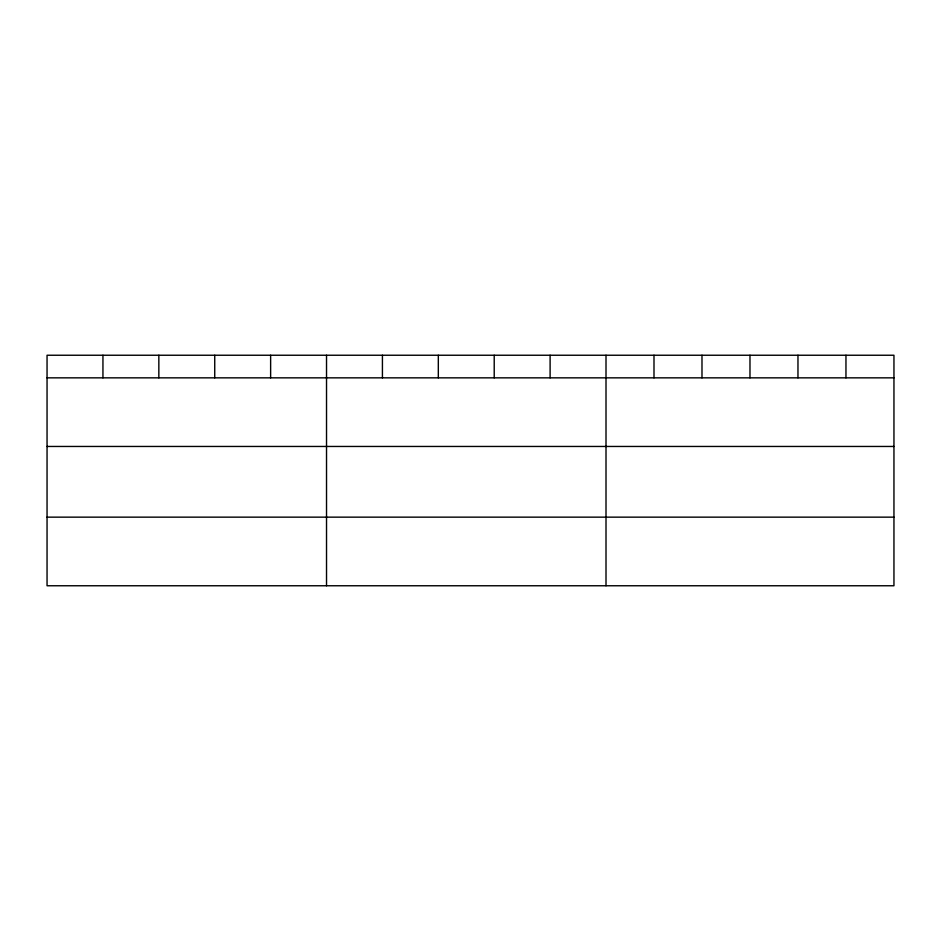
<?xml version="1.0" encoding="UTF-8"?>
<svg xmlns="http://www.w3.org/2000/svg" width="941" height="941" viewBox="0 0 941 941"><rect width="100%" height="100%" fill="white"/><g stroke="black" fill="none" stroke-linecap="round" stroke-linejoin="round"><path stroke-width="1.41" d="M893.95 377.847L893.95 585.761L47.05 585.761L47.05 355.239L893.95 355.239L893.95 377.847L47.05 377.847M47.05 446.457L893.95 446.457M47.05 517.15L893.95 517.15M845.959 355.239L845.959 377.847M797.968 355.239L797.968 377.847M749.977 355.239L749.977 377.847M701.986 355.239L701.986 377.847M653.995 355.239L653.995 377.847M606.004 355.239L606.004 585.761M550.109 355.239L550.109 377.847M494.213 355.239L494.213 377.847M438.318 355.239L438.318 377.847M382.422 355.239L382.422 377.847M326.527 355.239L326.527 585.761M270.632 355.239L270.632 377.847M214.736 355.239L214.736 377.847M158.841 355.239L158.841 377.847M102.945 355.239L102.945 377.847"/></g></svg>
